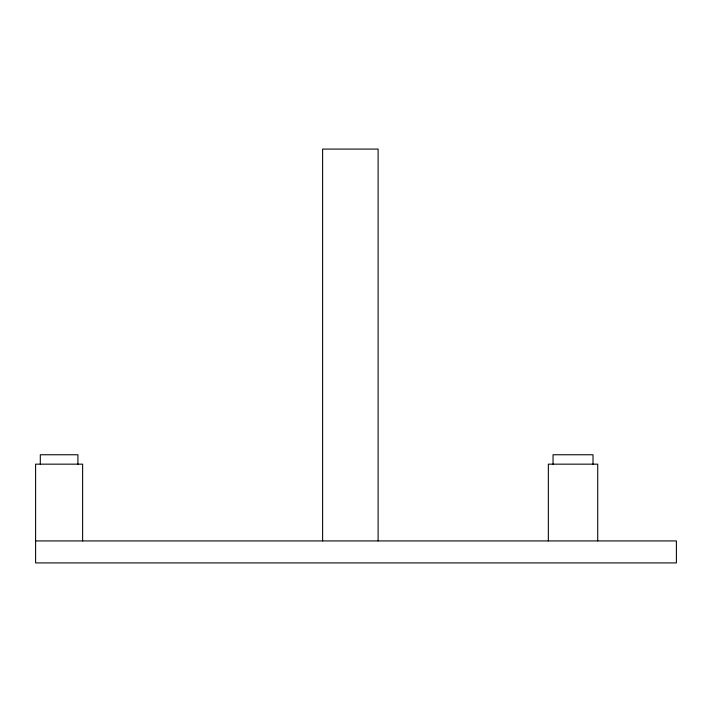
<?xml version="1.0" encoding="UTF-8"?>
<svg xmlns="http://www.w3.org/2000/svg" width="712" height="712" viewBox="0 0 712 712"><rect width="100%" height="100%" fill="white"/><g stroke="black" fill="none" stroke-linecap="round" stroke-linejoin="round"><path stroke-width="1.07" d="M40.299 464.162L40.299 454.754L77.919 454.754L77.919 464.162M82.628 540.924L82.628 464.162L35.6 464.162L35.6 562.916L676.4 562.916L676.4 540.924L35.6 540.924M322.616 540.924L322.616 149.084L378.108 149.084L378.108 540.924M548.347 540.924L548.347 464.162L597.724 464.162L597.724 540.924M553.046 464.162L553.046 454.754L593.016 454.754L593.016 464.162"/></g></svg>
